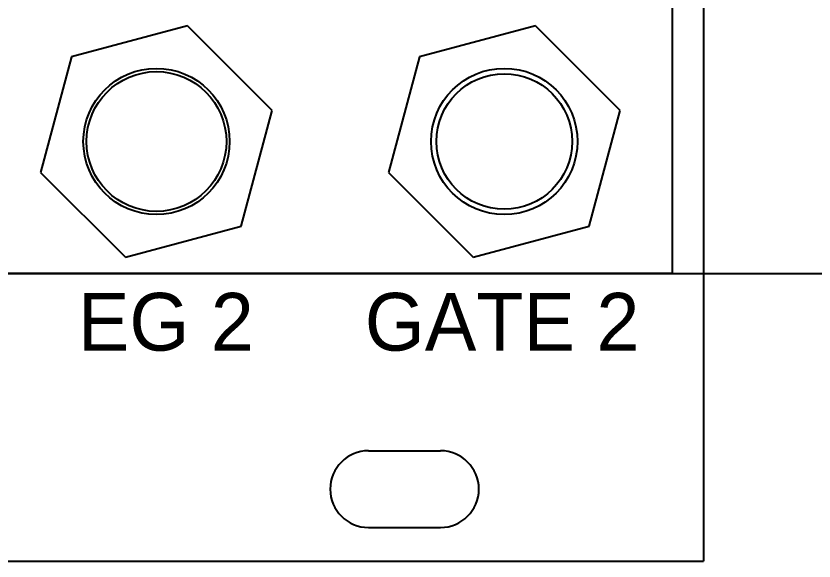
# Model space of a CAD drawing. Extents: x -615 to 711, y 0 to 128.
# Drawn here: x 31.94 to 65.21, y 0 to 22.74 of the extents above; entities that cross this region are included whole.
import ezdxf

# ---------------------------------------------------------------- set-up
doc = ezdxf.new("R2010")
doc.units = 0
for name, color, linetype in [('CONSTRUCTION', 7, 'CONTINUOUS'), ('DXF_EG_PANEL_1_0_MODEL_DX0', 7, 'CONTINUOUS'), ('DXF_EG_PANEL_1_0_MODEL_DXF', 7, 'CONTINUOUS'), ('LAYER1', 7, 'CONTINUOUS')]:
    doc.layers.add(name, color=color, linetype=linetype)
doc.styles.add('TEXT597593', font='txt', dxfattribs={"height": 0.2})
doc.styles.add('TEXT597599', font='txt', dxfattribs={"height": 0.2})

msp = doc.modelspace()

# ---------------------------------------------------------------- linework, layer by layer
at = {"layer": 'CONSTRUCTION', "color": 6}
msp.add_line((-191.033, 12), (253.656, 12), dxfattribs=at)
at = {"layer": 'DXF_EG_PANEL_1_0_MODEL_DX0', "color": 178}
for p, q in [((60.6, 128.5), (60.6, 0)), ((46.64, 4.6), (49.64, 4.6)), ((46.64, 1.4), (49.64, 1.4))]:
    msp.add_line(p, q, dxfattribs=at)
for centre, start, end in [((46.64, 3), 90, 270), ((49.64, 3), 270, 90)]:
    msp.add_arc(centre, 1.6, start, end, dxfattribs=at)
at = {"layer": 'DXF_EG_PANEL_1_0_MODEL_DXF', "color": 178}
msp.add_line((0, 0), (60.6, 0), dxfattribs=at)
at = {"layer": 'LAYER1', "color": 7}
for p, q in [((59.3, 116.5), (59.3, 12)), ((59.3, 12), (1.3, 12))]:
    msp.add_line(p, q, dxfattribs=at)
at = {"layer": 'LAYER1', "color": 178}
for p, q in [((39.094, 22.33), (34.264, 21.036)), ((42.63, 18.794), (39.094, 22.33)), ((53.594, 22.33), (48.764, 21.036)), ((57.13, 18.794), (53.594, 22.33)), ((34.264, 21.036), (32.97, 16.206)), ((48.764, 21.036), (47.47, 16.206)), ((41.336, 13.964), (42.63, 18.794)), ((55.836, 13.964), (57.13, 18.794)), ((32.97, 16.206), (36.506, 12.67)), ((47.47, 16.206), (51.006, 12.67)), ((36.506, 12.67), (41.336, 13.964)), ((51.006, 12.67), (55.836, 13.964))]:
    msp.add_line(p, q, dxfattribs=at)
for centre in [(37.8, 17.5), (52.3, 17.5)]:
    msp.add_circle(centre, 3.05, dxfattribs=at)
at = {"layer": 'LAYER1', "color": 7}
for centre, radius in [((37.8, 17.5), 2.915), ((52.3, 17.5), 2.828)]:
    msp.add_circle(centre, radius, dxfattribs=at)

# ---------------------------------------------------------------- texts
at = {"layer": 'DXF_EG_PANEL_1_0_MODEL_DX0', "color": 178}
for s, style, p in [('EG 2', 'TEXT597599', (34.524, 8.777)), ('GATE 2', 'TEXT597593', (46.485, 8.777))]:
    msp.add_text(s, height=2.4067, dxfattribs=dict(at, style=style)).set_placement(p)

doc.saveas('drawing.dxf')
